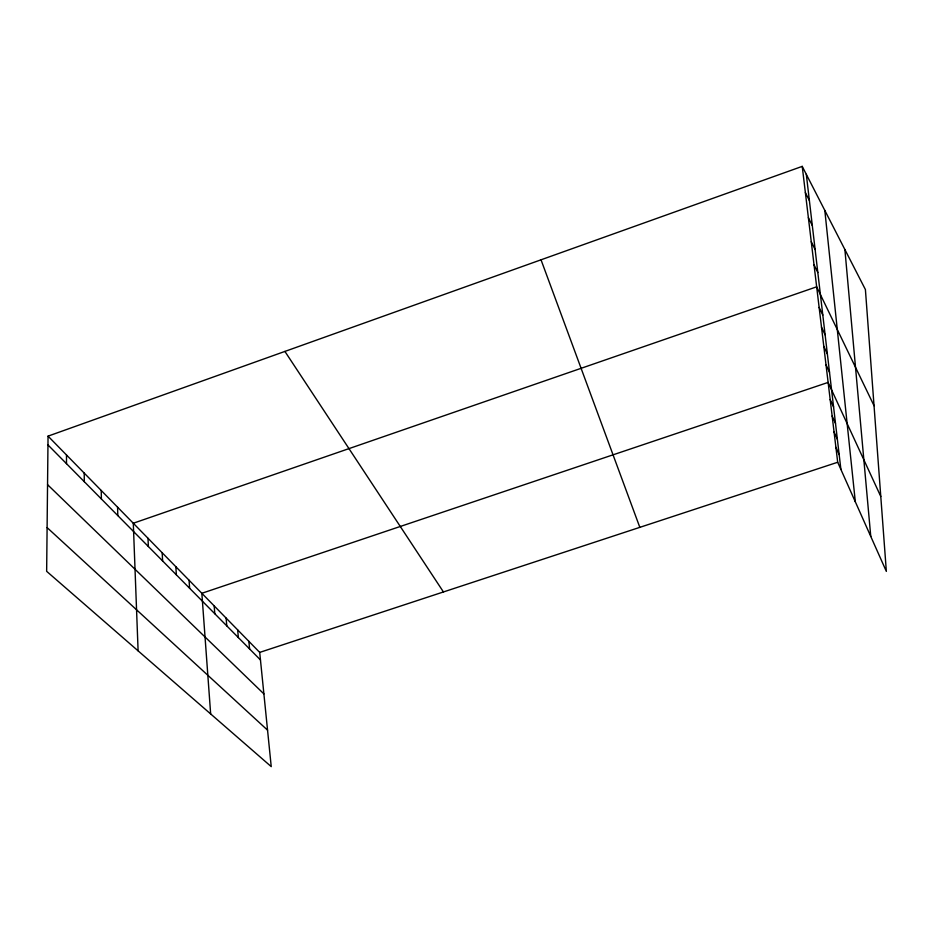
<?xml version="1.0" encoding="UTF-8"?>
<svg xmlns="http://www.w3.org/2000/svg" width="933" height="933" viewBox="0 0 933 933"><rect width="100%" height="100%" fill="white"/><g stroke="black" fill="none" stroke-linecap="round" stroke-linejoin="round"><path stroke-width="1.4" d="M48.05 436.143L46.65 571.323L271.235 766.623L259.701 652.4L48.05 436.143L802.228 166.377L865.404 289.545L886.35 571.393L837.694 462.255L802.228 166.377M259.701 652.4L837.694 462.255M47.105 527.6L267.549 730.142M47.548 484.659L263.887 693.895M47.956 444.913L260.459 659.946M284.903 351.414L443.443 591.954M805.377 192.595L809.378 200.513M808.375 217.681L812.316 225.553M811.255 241.705L815.127 249.531M814.019 264.727L817.821 272.506M874.046 405.715L816.667 286.816L133.291 523.238L138.107 650.861M819.139 307.412L822.813 315.097M821.506 327.226L825.122 334.865M823.792 346.306L827.349 353.887M825.997 364.686L829.507 372.209M880.787 496.496L828.131 382.413L201.843 593.283L210.66 713.943M830.172 399.511L833.566 406.916M832.154 416.013L835.501 423.36M834.067 431.956L837.356 439.245M835.91 447.362L839.164 454.604M541.023 259.806L639.828 527.355M806.31 174.331L840.901 469.439M824.819 210.415L855.328 501.814M248.866 641.333L249.589 648.948M237.67 629.892L238.37 637.589M844.89 249.543L870.769 536.452M226.113 618.089L226.777 625.856M214.182 605.89L214.8 613.739M189.072 580.233L189.609 588.245M175.859 566.739L176.349 574.833M162.179 552.756L162.61 560.931M147.997 538.271L148.37 546.528M117.57 507.179L117.815 515.599M101.219 490.466L101.394 498.98M84.215 473.089L84.297 481.685M66.5 454.989L66.5 463.678"/></g></svg>
